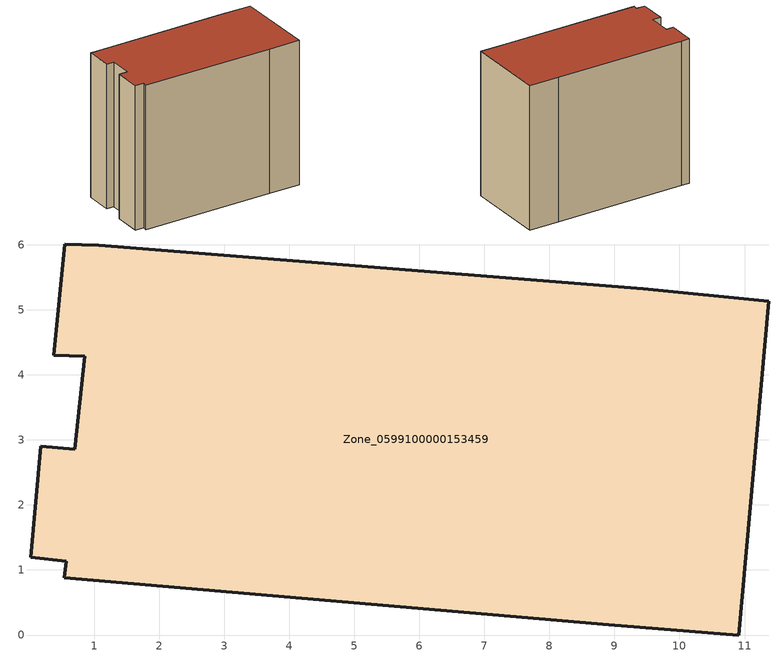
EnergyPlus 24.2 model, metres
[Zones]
Zone_0599100000153459
 floor ground (C_G): 0.85,4.28 0.38,4.3 0.55,6.01 1.07,5.99 9.44,5.32 11.37,5.13 10.91,0 8.91,0.15 0.54,0.88 0.57,1.14 0.03,1.2 0.18,2.9 0.7,2.85 z0
 wall outside (C_F): 1.07,5.99 0.55,6.01 0.38,4.3 0.85,4.28 0.7,2.85 0.18,2.9 0.03,1.2 0.57,1.14 0.54,0.88 8.91,0.15 10.91,0 11.37,5.13 9.44,5.32 1.07,5.99 z0:9.22
 roof outside (C_R): 0.54,0.88 8.91,0.15 10.91,0 11.37,5.13 9.44,5.32 1.07,5.99 0.55,6.01 0.38,4.3 0.85,4.28 0.7,2.85 0.18,2.9 0.03,1.2 0.57,1.14 z9.22
[BUILDING]
Pand.0599100000153459: North Axis=0; Terrain=City; Loads Convergence Tolerance Value=0.04; Temperature Convergence Tolerance Value=0.4; Solar Distribution=FullExterior; Maximum Number of Warmup Days=25; Minimum Number of Warmup Days=1
[Site:Location]
Rotterdam.The.Hague.AP_ZH_NLD Design_Conditions: Latitude=51.96; Longitude=4.45; Time Zone=1; Elevation=-4.5
[SITE:GROUNDTEMPERATURE:BUILDINGSURFACE]
18, 18, 18, 18, 18, 18, 18, 18, 18, 18, 18, 18
[MATERIAL] Thermal Absorptance=0.9; Solar Absorptance=0.7; Visible Absorptance=0.7
Name | Roughness | Thickness | Conductivity | Density | Specific Heat
G.TC.1946 | MediumSmooth | 0.15 | 1 | 540 | 1210
F.TC.1946 | Rough | 0.3 | 0.857143 | 1920 | 840
R.TC.1946 | MediumRough | 0.2 | 0.909091 | 1500 | 1000
[CONSTRUCTION]
C_G: G.TC.1946
C_F: F.TC.1946
C_R: R.TC.1946
[ZONE]
Zone_0599100000153459: Type=1; Multiplier=1; Ceiling Height=Autocalculate; Volume=Autocalculate; Floor Area=autocalculate; Part of Total Floor Area=Yes
[ZONEINFILTRATION:DESIGNFLOWRATE]
Infil_Zone_0599100000153459: Zone or ZoneList or Space or SpaceList=Zone_0599100000153459; Schedule=AlwaysOn; Design Flow Rate Calculation Method=Flow/Area; Flow Rate per Floor Area=0.003; Constant Term Coefficient=1; Temperature Term Coefficient=0; Velocity Term Coefficient=0; Velocity Squared Term Coefficient=0
[HVACTEMPLATE:ZONE:IDEALLOADSAIRSYSTEM]
Zone_0599100000153459: Maximum Heating Supply Air Temperature=50; Minimum Cooling Supply Air Temperature=13; Maximum Heating Supply Air Humidity Ratio=0.0156; Minimum Cooling Supply Air Humidity Ratio=0.0077; Heating Limit=NoLimit; Cooling Limit=NoLimit; Dehumidification Control Type=ConstantSensibleHeatRatio; Cooling Sensible Heat Ratio=0.7; Dehumidification Setpoint=60; Humidification Control Type=None; Humidification Setpoint=30; Outdoor Air Method=None; Outdoor Air Flow Rate per Person=0.00944; Outdoor Air Flow Rate per Zone Floor Area=0; Outdoor Air Flow Rate per Zone=0; Demand Controlled Ventilation Type=None; Outdoor Air Economizer Type=NoEconomizer; Heat Recovery Type=None; Sensible Heat Recovery Effectiveness=0.7; Latent Heat Recovery Effectiveness=0.65
[ZONECONTROL:THERMOSTAT]
ThermostatControl_Zone_0599100000153459: Zone or ZoneList=Zone_0599100000153459; Control Type Schedule=DualSetpointControlType; Control 1=Thermostat_Zone_0599100000153459; Temperature Difference Between Cutout And Setpoint=0
[THERMOSTATSETPOINT:DUALSETPOINT]
Thermostat_Zone_0599100000153459: Heating Setpoint Temperature Schedule=HeatingSetpoint_Zone_0599100000153459; Cooling Setpoint Temperature Schedule=CoolingSetpoint_Zone_0599100000153459
[SCHEDULE:COMPACT]
HeatingSetpoint_Zone_0599100000153459: Through: 12/31, For: AllDays, Until: 24:00, 21
CoolingSetpoint_Zone_0599100000153459: Through: 12/31, For: AllDays, Until: 24:00, 24
DualSetpointControlType: Through: 12/31, For: AllDays, Until: 24:00, 4
AlwaysOn: Through: 12/31, For: AllDays, Until: 24:00, 1
